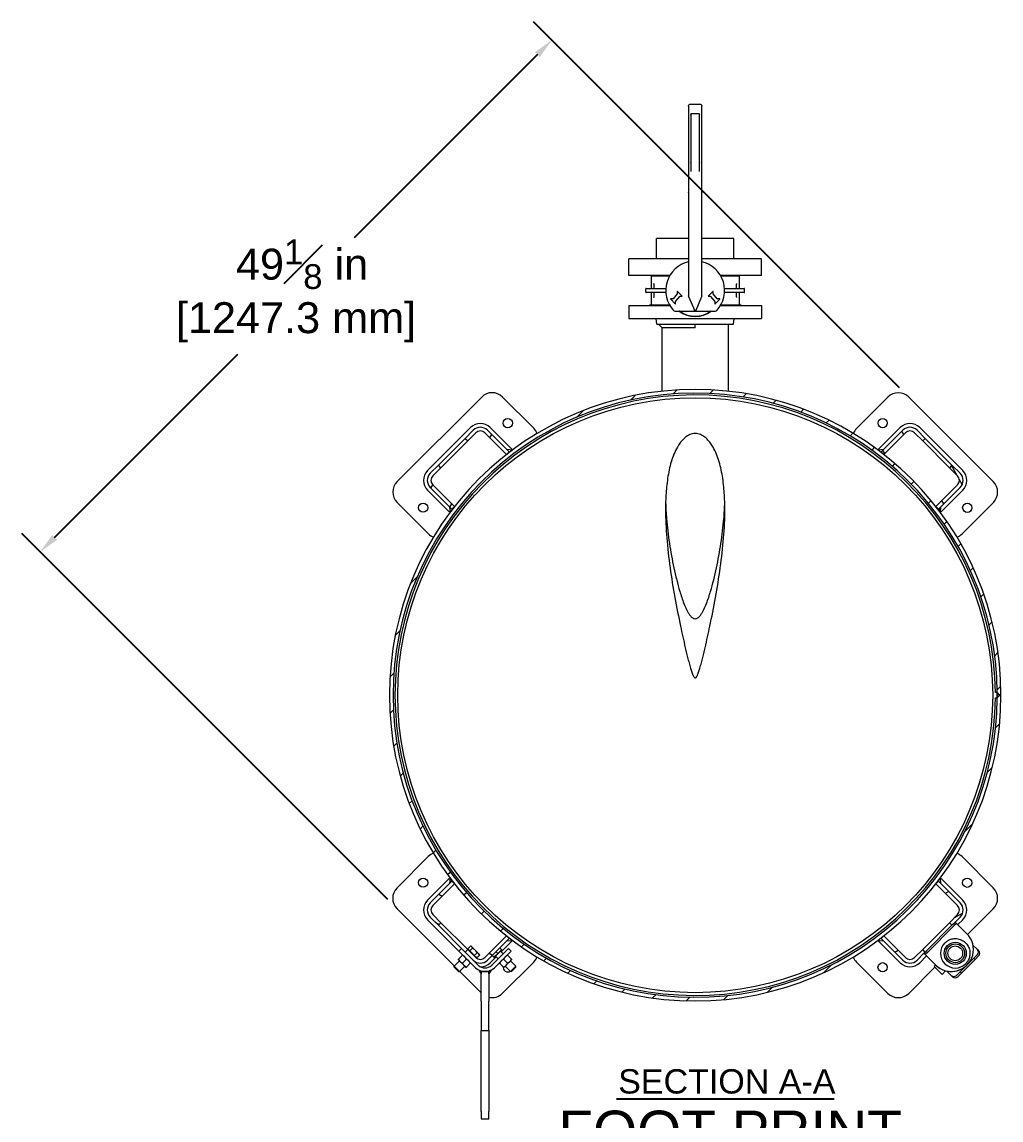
# Model space of a CAD drawing. Header units: inches. Extents: x 17 to 469, y 7 to 301.
# Drawn here: x 192.6 to 259, y 160.3 to 234.8 of the extents above; entities that cross this region are included whole.
import ezdxf

# ---------------------------------------------------------------- set-up
doc = ezdxf.new("R2010")
doc.units = ezdxf.units.IN
doc.header["$LTSCALE"] = 14
doc.header["$MEASUREMENT"] = 0
for name, color, linetype, lineweight in [('Dimension (ANSI)', 7, 'Continuous', 25), ('Hatch', 7, 'Continuous', 18), ('Symbol', 7, 'Continuous', 25), ('Visible', 7, 'Continuous', 18)]:
    doc.layers.add(name, color=color, linetype=linetype, lineweight=lineweight)
doc.styles.add('MEMCOR Medium', font='arial.ttf')
doc.styles.add('Text Style326', font='arial.ttf')
doc.styles.add('Text Style347', font='arial.ttf')
doc.dimstyles.new('Default (ANSI)', dxfattribs={"dimscale": 14, "dimtxt": 0.15, "dimasz": 0.098425, "dimexe": 0.125, "dimexo": 0.0625, "dimgap": 0.031496, "dimtad": 0, "dimtih": 1, "dimtoh": 1, "dimdec": 4, "dimrnd": 1e-08, "dimzin": 3, "dimdsep": 46, "dimlunit": 5, "dimtxsty": 'MEMCOR Medium', "dimcen": 0.09, "dimdle": 0.393701, "dimclrd": 256, "dimclre": 256, "dimclrt": 256, "dimadec": 0, "dimazin": 1, "dimtfac": 0.8, "dimtofl": 0, "dimtmove": 0, "dimatfit": 3, "dimfxl": 1, "dimfrac": 1, "dimtolj": 1, "dimtzin": 4, "dimlwd": -1, "dimlwe": -1, "dimarcsym": 0})

# ---------------------------------------------------------------- blocks, each defined once
blk = doc.blocks.new('*D31')
at = {"layer": 'Defpoints', "color": 0, "transparency": 16777216}
for p in [(228.545, 233.552), (252.765, 209.332), (218.037, 174.611)]:
    blk.add_point(p, dxfattribs=at)
at = {"layer": 'Dimension (ANSI)', "transparency": 16777216}
for p, q in [((252.146, 209.95), (227.307, 234.789)), ((227.57, 232.577), (215.13, 220.136)), ((194.795, 199.802), (207.236, 212.243)), ((217.418, 175.23), (192.584, 200.065))]:
    blk.add_line(p, q, dxfattribs=at)
for points in [[(227.408, 232.74), (227.733, 232.415), (228.545, 233.552)], [(194.633, 199.964), (194.958, 199.64), (193.821, 198.828)]]:
    blk.add_solid(points, dxfattribs=at)
at = {"layer": 'Dimension (ANSI)', "transparency": 16777216, "char_height": 2.1, "attachment_point": 5, "style": 'MEMCOR Medium'}
for s, insert in [('\\A1; 49{\\H0.8x;\\S1#8;} in', (211.183, 218.35)), ('\\A1;[1247.3 mm]', (211.183, 214.403))]:
    blk.add_mtext(s, dxfattribs=dict(at, insert=insert))

msp = doc.modelspace()

# ---------------------------------------------------------------- hatches: boundary and pattern name
at = {"layer": 'Hatch'}
h = msp.add_hatch(dxfattribs=at)
h.set_pattern_fill('ANSI31', color=256, scale=14, style=0)
edge = h.paths.add_edge_path()
edge.add_spline(control_points=[(258.771349, 189.291354), (258.803344, 189.260139), (258.835231, 189.228813), (258.89886, 189.16587), (258.930602, 189.134252), (258.962235, 189.102525)], knot_values=[-0.682004196, -0.682004196, -0.682004196, -0.682004196, -0.341394752, -0.341394752, 0, 0, 0, 0], degree=3, periodic=0)
edge.add_line((258.962235, 189.102525), (259.022235, 189.10253))
edge.add_ellipse((238.271774, 189.100719), major_axis=(-0.001811, 20.750462), ratio=1, start_angle=270, end_angle=306.6890483)
edge.add_ellipse((238.271774, 189.100719), major_axis=(-12.39927, 16.638503), ratio=1, start_angle=270, end_angle=270.6902994)
edge.add_ellipse((238.271774, 189.100719), major_axis=(-12.598826, 16.487913), ratio=1, start_angle=270, end_angle=285.2313046)
edge.add_ellipse((238.271774, 189.100719), major_axis=(-16.487913, 12.598826), ratio=1, start_angle=270, end_angle=270.6902994)
edge.add_ellipse((238.271774, 189.100719), major_axis=(-16.638503, 12.39927), ratio=1, start_angle=270, end_angle=343.38809659)
edge.add_ellipse((238.271774, 189.100719), major_axis=(-16.638503, -12.39927), ratio=1, start_angle=270, end_angle=270.6902994)
edge.add_ellipse((238.271774, 189.100719), major_axis=(-16.487913, -12.598826), ratio=1, start_angle=270, end_angle=285.2313046)
edge.add_ellipse((238.271774, 189.100719), major_axis=(-12.598826, -16.487913), ratio=1, start_angle=270, end_angle=270.6902994)
edge.add_ellipse((238.271774, 189.100719), major_axis=(-12.39927, -16.638503), ratio=1, start_angle=270, end_angle=343.38809659)
edge.add_ellipse((238.271774, 189.100719), major_axis=(12.39927, -16.638503), ratio=1, start_angle=270, end_angle=270.6902994)
edge.add_ellipse((238.271774, 189.100719), major_axis=(12.598826, -16.487913), ratio=1, start_angle=270, end_angle=285.2313046)
edge.add_ellipse((238.271774, 189.100719), major_axis=(16.487913, -12.598826), ratio=1, start_angle=270, end_angle=270.6902994)
edge.add_ellipse((238.271774, 189.100719), major_axis=(16.638503, -12.39927), ratio=1, start_angle=270, end_angle=343.38809659)
edge.add_ellipse((238.271774, 189.100719), major_axis=(16.638503, 12.39927), ratio=1, start_angle=270, end_angle=270.6902994)
edge.add_ellipse((238.271774, 189.100719), major_axis=(16.487913, 12.598826), ratio=1, start_angle=270, end_angle=285.2313046)
edge.add_ellipse((238.271774, 189.100719), major_axis=(12.598826, 16.487913), ratio=1, start_angle=270, end_angle=270.6902994)
edge.add_ellipse((238.271774, 189.100719), major_axis=(12.39927, 16.638503), ratio=1, start_angle=270, end_angle=306.6890483)
edge.add_line((259.022235, 189.098908), (258.962235, 189.098914))
edge.add_spline(control_points=[(258.962235, 189.098914), (258.930602, 189.067186), (258.89886, 189.035568), (258.835231, 188.972625), (258.803344, 188.941299), (258.771349, 188.910084)], knot_values=[-0.682004161, -0.682004161, -0.682004161, -0.682004161, -0.340609426, -0.340609426, 0, 0, 0, 0], degree=3, periodic=0)
edge.add_ellipse((238.271774, 189.100719), major_axis=(-0.190635, -20.499576), ratio=1, start_angle=91.06560769, end_angle=450, ccw=False)
h = msp.add_hatch(dxfattribs=at)
h.set_pattern_fill('ANSI31', color=256, scale=14, angle=15, style=0)
edge = h.paths.add_edge_path()
edge.add_line((225.473185, 205.434842), (225.649961, 205.611619))
edge.add_line((225.649961, 205.611619), (225.496171, 205.765409))
edge.add_line((225.496171, 205.765409), (224.181964, 207.079616))
edge.add_ellipse((223.69406, 206.591713), major_axis=(-0.487904, 0.487904), ratio=1, start_angle=270, end_angle=360)
edge.add_line((223.206156, 207.079616), (222.655895, 206.529355))
edge.add_line((222.655895, 206.529355), (222.832672, 206.352578))
edge.add_line((222.832672, 206.352578), (223.382933, 206.90284))
edge.add_ellipse((223.69406, 206.591713), major_axis=(0.311127, 0.311127), ratio=1, start_angle=0, end_angle=90, ccw=False)
edge.add_line((224.005187, 206.90284), (225.473185, 205.434842))
h = msp.add_hatch(dxfattribs=at)
h.set_pattern_fill('ANSI31', color=256, scale=14, angle=75.0002, style=0)
edge = h.paths.add_edge_path()
edge.add_line((253.887652, 206.529355), (253.337391, 207.079616))
edge.add_ellipse((252.849487, 206.591713), major_axis=(-0.487904, 0.487904), ratio=1, start_angle=270, end_angle=360)
edge.add_line((252.361583, 207.079616), (251.047376, 205.765409))
edge.add_line((251.047376, 205.765409), (250.893586, 205.611619))
edge.add_line((250.893586, 205.611619), (251.070362, 205.434842))
edge.add_line((251.070362, 205.434842), (252.53836, 206.90284))
edge.add_ellipse((252.849487, 206.591713), major_axis=(0.311127, 0.311127), ratio=1, start_angle=0, end_angle=90, ccw=False)
edge.add_line((253.160614, 206.90284), (253.710875, 206.352578))
edge.add_line((253.710875, 206.352578), (253.887652, 206.529355))
h = msp.add_hatch(dxfattribs=at)
h.set_pattern_fill('ANSI31', color=256, scale=14, angle=-15, style=0)
edge = h.paths.add_edge_path()
edge.add_line((225.872504, 205.739222), (225.496171, 205.765409))
edge.add_line((225.496171, 205.765409), (225.649961, 205.611619))
edge.add_line((225.649961, 205.611619), (225.672948, 205.588632))
edge.add_ellipse((238.271774, 189.100719), major_axis=(16.487913, 12.598826), ratio=1, start_angle=89.3097006, end_angle=90, ccw=False)
h = msp.add_hatch(dxfattribs=at)
h.set_pattern_fill('ANSI31', color=256, scale=14, angle=-15, style=0)
edge = h.paths.add_edge_path()
edge.add_line((250.870599, 205.588632), (250.893586, 205.611619))
edge.add_line((250.893586, 205.611619), (251.047376, 205.765409))
edge.add_line((251.047376, 205.765409), (250.671043, 205.739222))
edge.add_ellipse((238.271774, 189.100719), major_axis=(16.638503, -12.39927), ratio=1, start_angle=89.3097006, end_angle=90, ccw=False)
h = msp.add_hatch(dxfattribs=at)
h.set_pattern_fill('ANSI31', color=256, scale=14, angle=15, style=0)
edge = h.paths.add_edge_path()
edge.add_line((220.843138, 204.716597), (220.292877, 204.166336))
edge.add_ellipse((220.78078, 203.678433), major_axis=(-0.487904, -0.487904), ratio=1, start_angle=270, end_angle=360)
edge.add_line((220.292877, 203.190529), (221.607084, 201.876321))
edge.add_line((221.607084, 201.876321), (221.760874, 201.722531))
edge.add_line((221.760874, 201.722531), (221.937651, 201.899308))
edge.add_line((221.937651, 201.899308), (220.469653, 203.367306))
edge.add_ellipse((220.78078, 203.678433), major_axis=(-0.311127, 0.311127), ratio=1, start_angle=0, end_angle=90, ccw=False)
edge.add_line((220.469653, 203.98956), (221.019914, 204.539821))
edge.add_line((221.019914, 204.539821), (220.843138, 204.716597))
h = msp.add_hatch(dxfattribs=at)
h.set_pattern_fill('ANSI31', color=256, scale=14, angle=75.0002, style=0)
edge = h.paths.add_edge_path()
edge.add_line((254.605896, 201.899308), (254.782673, 201.722531))
edge.add_line((254.782673, 201.722531), (254.936463, 201.876321))
edge.add_line((254.936463, 201.876321), (256.250671, 203.190529))
edge.add_ellipse((255.762767, 203.678433), major_axis=(0.487904, 0.487904), ratio=1, start_angle=270, end_angle=360)
edge.add_line((256.250671, 204.166336), (255.700409, 204.716597))
edge.add_line((255.700409, 204.716597), (255.523633, 204.539821))
edge.add_line((255.523633, 204.539821), (256.073894, 203.98956))
edge.add_ellipse((255.762767, 203.678433), major_axis=(0.311127, -0.311127), ratio=1, start_angle=0, end_angle=90, ccw=False)
edge.add_line((256.073894, 203.367306), (254.605896, 201.899308))
h = msp.add_hatch(dxfattribs=at)
h.set_pattern_fill('ANSI31', color=256, scale=14, angle=-15, style=0)
edge = h.paths.add_edge_path()
edge.add_line((221.783861, 201.699545), (221.760874, 201.722531))
edge.add_line((221.760874, 201.722531), (221.607084, 201.876321))
edge.add_line((221.607084, 201.876321), (221.63327, 201.499989))
edge.add_ellipse((238.271774, 189.100719), major_axis=(12.39927, 16.638503), ratio=1, start_angle=89.3097006, end_angle=90, ccw=False)
h = msp.add_hatch(dxfattribs=at)
h.set_pattern_fill('ANSI31', color=256, scale=14, angle=-15, style=0)
edge = h.paths.add_edge_path()
edge.add_line((254.936463, 201.876321), (254.782673, 201.722531))
edge.add_line((254.782673, 201.722531), (254.759686, 201.699545))
edge.add_ellipse((238.271774, 189.100719), major_axis=(12.598826, -16.487913), ratio=1, start_angle=89.3097006, end_angle=90, ccw=False)
edge.add_line((254.910277, 201.499989), (254.936463, 201.876321))
h = msp.add_hatch(dxfattribs=at)
h.set_pattern_fill('ANSI31', color=256, scale=14, angle=-15, style=0)
edge = h.paths.add_edge_path()
edge.add_line((221.607084, 176.325117), (221.760874, 176.478907))
edge.add_line((221.760874, 176.478907), (221.783861, 176.501894))
edge.add_ellipse((238.271774, 189.100719), major_axis=(-12.598826, 16.487913), ratio=1, start_angle=89.3097006, end_angle=90, ccw=False)
edge.add_line((221.63327, 176.70145), (221.607084, 176.325117))
h = msp.add_hatch(dxfattribs=at)
h.set_pattern_fill('ANSI31', color=256, scale=14, angle=-15, style=0)
edge = h.paths.add_edge_path()
edge.add_ellipse((238.271774, 189.100719), major_axis=(-12.39927, -16.638503), ratio=1, start_angle=89.3097006, end_angle=90)
edge.add_line((254.910277, 176.70145), (254.936463, 176.325117))
edge.add_line((254.936463, 176.325117), (254.782673, 176.478907))
edge.add_line((254.782673, 176.478907), (254.759686, 176.501894))
h = msp.add_hatch(dxfattribs=at)
h.set_pattern_fill('ANSI31', color=256, scale=14, angle=105.0002, style=0)
edge = h.paths.add_edge_path()
edge.add_line((221.937651, 176.30213), (221.760874, 176.478907))
edge.add_line((221.760874, 176.478907), (221.607084, 176.325117))
edge.add_line((221.607084, 176.325117), (220.292877, 175.010909))
edge.add_ellipse((220.78078, 174.523006), major_axis=(-0.487904, -0.487904), ratio=1, start_angle=270, end_angle=360)
edge.add_line((220.292877, 174.035102), (220.843138, 173.484841))
edge.add_line((220.843138, 173.484841), (221.019914, 173.661618))
edge.add_line((221.019914, 173.661618), (220.469653, 174.211879))
edge.add_ellipse((220.78078, 174.523006), major_axis=(-0.311127, 0.311127), ratio=1, start_angle=0, end_angle=90, ccw=False)
edge.add_line((220.469653, 174.834133), (221.937651, 176.30213))
h = msp.add_hatch(dxfattribs=at)
h.set_pattern_fill('ANSI31', color=256, scale=14, angle=-15, style=0)
edge = h.paths.add_edge_path()
edge.add_line((255.920436, 173.704868), (256.250671, 174.035102))
edge.add_ellipse((255.762767, 174.523006), major_axis=(0.487904, 0.487904), ratio=1, start_angle=270, end_angle=360)
edge.add_line((256.250671, 175.010909), (254.936463, 176.325117))
edge.add_line((254.936463, 176.325117), (254.782673, 176.478907))
edge.add_line((254.782673, 176.478907), (254.605896, 176.30213))
edge.add_line((254.605896, 176.30213), (256.073894, 174.834133))
edge.add_ellipse((255.762767, 174.523006), major_axis=(0.311127, -0.311127), ratio=1, start_angle=0, end_angle=90, ccw=False)
edge.add_line((256.073894, 174.211879), (255.523633, 173.661618))
edge.add_line((255.523633, 173.661618), (255.700409, 173.484841))
edge.add_line((255.700409, 173.484841), (255.743763, 173.528195))
edge.add_line((255.743763, 173.528195), (255.920436, 173.704868))
h = msp.add_hatch(dxfattribs=at)
h.set_pattern_fill('ANSI31', color=256, scale=14, angle=105.0002, style=0)
edge = h.paths.add_edge_path()
edge.add_line((222.655895, 171.672083), (223.206156, 171.121822))
edge.add_ellipse((223.69406, 171.609726), major_axis=(0.487904, -0.487904), ratio=1, start_angle=270, end_angle=360)
edge.add_line((224.181964, 171.121822), (225.496171, 172.43603))
edge.add_line((225.496171, 172.43603), (225.649961, 172.58982))
edge.add_line((225.649961, 172.58982), (225.473185, 172.766596))
edge.add_line((225.473185, 172.766596), (224.005187, 171.298599))
edge.add_ellipse((223.69406, 171.609726), major_axis=(-0.311127, -0.311127), ratio=1, start_angle=0, end_angle=90, ccw=False)
edge.add_line((223.382933, 171.298599), (222.832672, 171.84886))
edge.add_line((222.832672, 171.84886), (222.655895, 171.672083))
h = msp.add_hatch(dxfattribs=at)
h.set_pattern_fill('ANSI31', color=256, scale=14, angle=-15, style=0)
edge = h.paths.add_edge_path()
edge.add_ellipse((238.271774, 189.100719), major_axis=(-16.638503, 12.39927), ratio=1, start_angle=89.3097006, end_angle=90)
edge.add_line((225.872504, 172.462216), (225.496171, 172.43603))
edge.add_line((225.496171, 172.43603), (225.649961, 172.58982))
edge.add_line((225.649961, 172.58982), (225.672948, 172.612806))
h = msp.add_hatch(dxfattribs=at)
h.set_pattern_fill('ANSI31', color=256, scale=14, angle=-15, style=0)
edge = h.paths.add_edge_path()
edge.add_line((250.671043, 172.462216), (251.047376, 172.43603))
edge.add_line((251.047376, 172.43603), (250.893586, 172.58982))
edge.add_line((250.893586, 172.58982), (250.870599, 172.612806))
edge.add_ellipse((238.271774, 189.100719), major_axis=(-16.487913, -12.598826), ratio=1, start_angle=89.3097006, end_angle=90, ccw=False)
h = msp.add_hatch(dxfattribs=at)
h.set_pattern_fill('ANSI31', color=256, scale=14, angle=-15, style=0)
edge = h.paths.add_edge_path()
edge.add_line((251.070362, 172.766596), (250.893586, 172.58982))
edge.add_line((250.893586, 172.58982), (251.047376, 172.43603))
edge.add_line((251.047376, 172.43603), (252.361583, 171.121822))
edge.add_ellipse((252.849487, 171.609726), major_axis=(0.487904, -0.487904), ratio=1, start_angle=270, end_angle=360)
edge.add_line((253.337391, 171.121822), (253.798336, 171.582768))
edge.add_line((253.798336, 171.582768), (253.799116, 171.583548))
edge.add_line((253.799116, 171.583548), (253.887652, 171.672083))
edge.add_line((253.887652, 171.672083), (253.710875, 171.84886))
edge.add_line((253.710875, 171.84886), (253.160614, 171.298599))
edge.add_ellipse((252.849487, 171.609726), major_axis=(-0.311127, -0.311127), ratio=1, start_angle=0, end_angle=90, ccw=False)
edge.add_line((252.53836, 171.298599), (251.070362, 172.766596))

# ---------------------------------------------------------------- linework, layer by layer
at = {"layer": 'Symbol', "lineweight": 25}
msp.add_line((232.937484, 161.699915), (247.69342, 161.699915), dxfattribs=at)
at = {"layer": 'Visible'}
for p, q in [((237.821774, 229.064341), (237.821774, 229.129341)), ((237.821774, 229.064341), (237.821774, 223.212344)), ((238.661774, 229.189341), (237.881774, 229.189341)), ((238.721774, 229.129341), (238.721774, 229.064341)), ((238.721774, 223.212344), (238.721774, 229.064341)), ((237.971774, 228.504341), (237.971774, 228.524341)), ((237.971774, 228.504341), (237.971774, 225.271438)), ((238.531774, 228.564341), (238.011774, 228.564341)), ((238.571774, 228.524341), (238.571774, 228.504341)), ((238.571774, 225.271438), (238.571774, 228.504341)), ((237.971774, 225.258582), (237.971774, 225.271438)), ((237.971774, 225.258582), (237.971774, 224.650405)), ((238.571774, 225.271438), (238.571774, 225.258582)), ((238.571774, 224.650405), (238.571774, 225.258582)), ((237.821774, 223.189205), (237.821774, 223.212344)), ((237.821774, 223.189205), (237.821774, 218.507197)), ((238.721774, 223.212344), (238.721774, 223.189205)), ((238.721774, 218.507197), (238.721774, 223.189205)), ((237.821774, 220.087963), (235.646774, 220.087963)), ((235.646774, 218.712963), (235.646774, 220.087963)), ((240.896774, 220.087963), (238.721774, 220.087963)), ((240.896774, 218.712963), (240.896774, 220.087963)), ((237.821774, 218.712963), (233.771774, 218.712963)), ((233.771774, 217.587963), (233.771774, 218.712963)), ((237.821774, 218.507197), (237.821774, 218.441338)), ((237.821774, 218.441338), (237.821774, 216.19385)), ((242.771774, 218.712963), (238.721774, 218.712963)), ((238.721774, 218.441338), (238.721774, 218.507197)), ((238.721774, 216.19385), (238.721774, 218.441338)), ((242.771774, 217.587963), (242.771774, 218.712963)), ((236.553577, 217.587963), (233.771774, 217.587963)), ((235.319018, 217.587963), (235.279648, 217.548593)), ((236.530726, 217.548593), (235.279648, 217.548593)), ((235.279648, 217.548593), (235.279648, 216.702137)), ((235.493132, 216.702137), (235.493132, 216.889994)), ((242.771774, 217.587963), (239.98997, 217.587963)), ((241.2639, 217.548593), (240.012822, 217.548593)), ((241.050415, 216.889994), (241.050415, 216.702137)), ((241.224529, 217.587963), (241.2639, 217.548593)), ((241.2639, 217.548593), (241.2639, 216.702137)), ((234.926823, 216.446231), (234.926823, 216.682451)), ((234.946508, 216.702137), (235.195584, 216.702137)), ((235.195584, 216.426546), (234.946508, 216.426546)), ((235.195584, 216.702137), (236.276526, 216.702137)), ((236.276526, 216.426546), (235.195584, 216.426546)), ((235.279648, 216.426546), (235.279648, 215.600719)), ((235.493132, 216.238689), (235.493132, 216.426546)), ((237.055387, 216.339312), (236.772156, 216.000378)), ((236.941579, 215.82948), (237.22481, 216.168414)), ((237.057713, 216.495998), (237.057713, 216.345724)), ((237.388781, 216.189072), (237.074784, 216.503069)), ((237.232483, 216.172001), (237.38171, 216.172001)), ((237.821774, 216.172489), (237.821774, 216.19385)), ((237.82496, 216.156843), (237.830949, 216.142753)), ((237.84496, 216.109784), (237.830949, 216.142753)), ((237.84496, 216.109784), (238.21541, 215.238138)), ((238.328137, 215.238138), (238.698587, 216.109784)), ((238.712598, 216.142753), (238.698587, 216.109784)), ((238.712598, 216.142753), (238.718587, 216.156843)), ((238.721774, 216.19385), (238.721774, 216.172489)), ((239.468763, 216.503069), (239.154766, 216.189072)), ((239.161837, 216.172001), (239.311064, 216.172001)), ((239.318738, 216.168414), (239.601968, 215.82948)), ((239.485834, 216.345724), (239.485834, 216.495998)), ((239.771391, 216.000378), (239.48816, 216.339312)), ((240.267021, 216.702137), (241.347964, 216.702137)), ((241.347964, 216.426546), (240.267021, 216.426546)), ((241.050415, 216.426546), (241.050415, 216.238689)), ((241.2639, 216.426546), (241.2639, 215.600719)), ((241.347964, 216.702137), (241.597039, 216.702137)), ((241.597039, 216.426546), (241.347964, 216.426546)), ((241.616724, 216.446231), (241.616724, 216.682451)), ((233.771774, 215.540719), (236.553577, 215.540719)), ((233.771774, 215.540719), (233.771774, 214.660719)), ((235.176774, 215.600719), (236.519223, 215.600719)), ((235.176774, 215.600719), (235.176774, 215.540719)), ((236.608185, 215.979719), (236.922181, 215.665723)), ((236.764483, 215.99679), (236.615256, 215.99679)), ((236.939252, 215.672794), (236.939252, 215.823068)), ((239.604295, 215.823068), (239.604295, 215.672794)), ((239.621366, 215.665723), (239.935362, 215.979719)), ((239.928291, 215.99679), (239.779064, 215.99679)), ((239.98997, 215.540719), (242.771774, 215.540719)), ((240.024324, 215.600719), (241.366774, 215.600719)), ((241.366774, 215.600719), (241.366774, 215.540719)), ((242.771774, 215.540719), (242.771774, 214.660719)), ((233.771774, 214.660719), (242.771774, 214.660719)), ((235.662204, 214.290719), (235.616774, 214.660719)), ((236.897001, 215.164341), (238.25708, 215.164341)), ((238.221274, 215.224341), (238.21541, 215.238138)), ((238.235687, 215.190428), (238.221274, 215.224341)), ((238.25708, 215.164341), (239.646546, 215.164341)), ((238.322274, 215.224341), (238.312299, 215.200873)), ((238.328137, 215.238138), (238.322274, 215.224341)), ((240.881343, 214.290719), (240.926774, 214.660719)), ((235.662204, 214.290719), (240.881343, 214.290719)), ((236.021774, 214.040719), (235.771774, 214.290719)), ((236.021774, 209.728835), (236.021774, 214.040719)), ((238.271774, 214.040719), (236.021774, 214.040719)), ((238.271774, 214.040719), (238.271774, 214.290719)), ((240.521774, 209.728835), (240.521774, 214.290719)), ((218.040741, 203.59358), (223.782449, 209.335287)), ((225.196662, 209.335287), (227.317982, 207.213967)), ((249.2291, 207.210431), (251.350421, 209.331751)), ((252.764634, 209.331751), (258.506341, 203.590044)), ((223.02938, 207.256393), (220.1161, 204.343113)), ((225.826738, 205.788395), (224.358741, 207.256393)), ((252.184807, 207.256393), (250.716809, 205.788395)), ((256.427447, 204.343113), (253.514167, 207.256393)), ((220.843138, 204.716597), (222.655895, 206.529355)), ((223.206156, 207.079616), (222.655895, 206.529355)), ((222.655895, 206.529355), (222.832672, 206.352578)), ((222.832672, 206.352578), (223.382933, 206.90284)), ((224.005187, 206.90284), (225.473185, 205.434842)), ((225.649961, 205.611619), (224.181964, 207.079616)), ((252.361583, 207.079616), (250.893586, 205.611619)), ((251.070362, 205.434842), (252.53836, 206.90284)), ((253.160614, 206.90284), (253.710875, 206.352578)), ((253.887652, 206.529355), (253.337391, 207.079616)), ((253.710875, 206.352578), (253.887652, 206.529355)), ((253.887652, 206.529355), (255.700409, 204.716597)), ((222.832672, 206.352578), (221.019914, 204.539821)), ((225.872504, 205.739222), (225.496171, 205.765409)), ((225.496171, 205.765409), (225.672948, 205.588632)), ((225.826738, 205.788395), (225.783741, 205.745399)), ((251.047376, 205.765409), (250.671043, 205.739222)), ((250.716809, 205.788395), (250.759806, 205.745399)), ((250.870599, 205.588632), (251.047376, 205.765409)), ((255.523633, 204.539821), (253.710875, 206.352578)), ((225.473185, 205.434842), (225.649961, 205.611619)), ((250.893586, 205.611619), (251.070362, 205.434842)), ((220.843138, 204.716597), (220.292877, 204.166336)), ((220.469653, 203.98956), (221.019914, 204.539821)), ((221.019914, 204.539821), (220.843138, 204.716597)), ((255.700409, 204.716597), (255.523633, 204.539821)), ((255.523633, 204.539821), (256.073894, 203.98956)), ((256.250671, 204.166336), (255.700409, 204.716597)), ((220.1161, 203.013752), (221.584097, 201.545755)), ((220.292877, 203.190529), (221.760874, 201.722531)), ((221.937651, 201.899308), (220.469653, 203.367306)), ((256.073894, 203.367306), (254.605896, 201.899308)), ((254.782673, 201.722531), (256.250671, 203.190529)), ((254.95945, 201.545755), (256.427447, 203.013752)), ((220.162062, 200.058046), (218.040741, 202.179366)), ((258.506341, 202.175831), (256.385021, 200.05451)), ((221.584097, 201.545755), (221.627094, 201.588751)), ((221.783861, 201.699545), (221.607084, 201.876321)), ((221.607084, 201.876321), (221.63327, 201.499989)), ((221.760874, 201.722531), (221.937651, 201.899308)), ((254.605896, 201.899308), (254.782673, 201.722531)), ((254.936463, 201.876321), (254.759686, 201.699545)), ((254.910277, 201.499989), (254.936463, 201.876321)), ((254.95945, 201.545755), (254.916453, 201.588751)), ((258.771349, 189.291354), (258.646355, 189.290192)), ((258.646355, 188.911247), (258.771349, 188.910084)), ((258.771665, 189.167572), (258.896664, 189.16798)), ((258.896664, 189.033459), (258.771665, 189.033867)), ((258.962235, 189.102525), (259.022235, 189.10253)), ((259.022235, 189.098908), (258.962235, 189.098914)), ((218.037206, 176.025608), (220.158526, 178.146928)), ((256.381485, 178.143393), (258.502806, 176.022072)), ((221.584097, 176.655684), (220.1161, 175.187686)), ((221.584097, 176.655684), (221.627094, 176.612687)), ((221.63327, 176.70145), (221.607084, 176.325117)), ((254.936463, 176.325117), (254.910277, 176.70145)), ((254.95945, 176.655684), (254.916453, 176.612687)), ((256.427447, 175.187686), (254.95945, 176.655684)), ((221.760874, 176.478907), (220.292877, 175.010909)), ((220.469653, 174.834133), (221.937651, 176.30213)), ((221.607084, 176.325117), (221.783861, 176.501894)), ((221.937651, 176.30213), (221.760874, 176.478907)), ((254.782673, 176.478907), (254.605896, 176.30213)), ((254.605896, 176.30213), (256.073894, 174.834133)), ((254.759686, 176.501894), (254.936463, 176.325117)), ((256.250671, 175.010909), (254.782673, 176.478907)), ((221.929475, 170.719125), (218.037206, 174.611394)), ((258.502806, 174.607859), (256.758476, 172.863529)), ((220.1161, 173.858325), (222.238834, 171.735591)), ((220.292877, 174.035102), (220.843138, 173.484841)), ((221.019914, 173.661618), (220.469653, 174.211879)), ((220.843138, 173.484841), (221.019914, 173.661618)), ((221.019914, 173.661618), (222.832672, 171.84886)), ((253.710875, 171.84886), (255.523633, 173.661618)), ((256.073894, 174.211879), (255.523633, 173.661618)), ((255.523633, 173.661618), (255.700409, 173.484841)), ((255.743763, 173.528195), (255.920436, 173.704868)), ((255.920436, 173.704868), (256.250671, 174.035102)), ((255.920436, 173.704868), (256.008824, 173.616479)), ((256.096485, 173.527363), (256.427447, 173.858325)), ((222.655895, 171.672083), (220.843138, 173.484841)), ((255.743763, 173.528195), (253.975997, 171.760428)), ((255.832152, 173.439807), (254.064385, 171.67204)), ((256.008824, 173.616479), (255.832152, 173.439807)), ((256.008096, 173.615751), (256.715203, 172.908645)), ((225.473185, 172.766596), (224.005187, 171.298599)), ((224.181964, 171.121822), (225.649961, 172.58982)), ((225.108274, 171.694579), (225.826738, 172.413043)), ((225.649961, 172.58982), (225.473185, 172.766596)), ((225.672948, 172.612806), (225.496171, 172.43603)), ((225.496171, 172.43603), (225.872504, 172.462216)), ((225.826738, 172.413043), (225.783741, 172.45604)), ((250.671043, 172.462216), (251.047376, 172.43603)), ((250.716809, 172.413043), (250.759806, 172.45604)), ((250.716809, 172.413043), (252.184807, 170.945046)), ((251.047376, 172.43603), (250.870599, 172.612806)), ((251.070362, 172.766596), (250.893586, 172.58982)), ((250.893586, 172.58982), (252.361583, 171.121822)), ((252.53836, 171.298599), (251.070362, 172.766596)), ((255.212602, 172.289926), (255.212654, 172.289978)), ((257.124755, 172.145436), (257.422258, 171.847932)), ((222.210899, 171.177326), (222.480316, 171.446742)), ((222.238834, 171.735591), (222.415611, 171.912368)), ((222.238834, 171.735591), (223.370205, 170.60422)), ((222.832672, 171.84886), (222.655895, 171.672083)), ((222.655895, 171.672083), (223.206156, 171.121822)), ((223.382933, 171.298599), (222.832672, 171.84886)), ((222.834691, 171.882202), (223.021725, 172.069236)), ((222.903707, 171.813186), (222.834691, 171.882202)), ((222.875233, 171.84166), (222.857553, 171.823979)), ((222.972723, 171.74417), (222.903707, 171.813186)), ((222.972723, 171.74417), (223.159757, 171.931205)), ((223.125576, 171.591317), (222.972723, 171.74417)), ((223.085951, 172.052378), (223.035636, 172.065859)), ((223.114425, 172.023904), (223.085951, 172.052378)), ((223.336294, 171.802034), (223.114425, 172.023904)), ((223.27843, 171.438463), (223.125576, 171.591317)), ((223.27843, 171.438463), (223.465464, 171.625497)), ((223.362268, 171.354625), (223.27843, 171.438463)), ((223.572986, 171.565343), (223.336294, 171.802034)), ((223.446106, 171.270787), (223.63314, 171.457821)), ((223.616281, 171.522047), (223.572986, 171.565343)), ((223.616281, 171.522047), (223.629763, 171.471732)), ((225.597592, 171.912368), (224.466221, 170.780997)), ((224.607639, 171.31133), (224.489555, 171.429414)), ((224.740222, 171.443912), (224.607639, 171.31133)), ((224.62532, 171.293649), (225.15565, 171.823979)), ((224.642997, 170.60422), (225.774368, 171.735591)), ((224.872804, 171.576495), (224.740222, 171.443912)), ((224.872804, 171.576495), (224.75472, 171.694579)), ((225.005387, 171.709077), (224.872804, 171.576495)), ((225.137969, 171.84166), (225.005387, 171.709077)), ((225.137969, 171.84166), (225.019885, 171.959744)), ((225.067262, 171.735591), (225.244038, 171.558814)), ((225.137969, 171.84166), (225.15565, 171.823979)), ((225.802304, 171.177326), (225.532887, 171.446742)), ((225.774368, 171.735591), (225.597592, 171.912368)), ((253.710875, 171.84886), (253.160614, 171.298599)), ((253.337391, 171.121822), (253.798336, 171.582768)), ((253.514167, 170.945046), (253.975113, 171.405991)), ((253.887652, 171.672083), (253.710875, 171.84886)), ((253.798336, 171.582768), (253.799116, 171.583548)), ((254.593831, 170.787273), (253.798336, 171.582768)), ((253.799116, 171.583548), (253.975997, 171.760428)), ((253.887504, 171.495159), (253.886777, 171.494431)), ((253.886777, 171.494431), (254.593883, 170.787325)), ((254.064385, 171.67204), (253.887504, 171.495159)), ((256.715203, 170.787324), (257.422258, 171.494379)), ((257.509973, 171.405317), (257.267632, 171.162976)), ((257.437005, 171.831837), (257.509973, 171.75887)), ((221.918646, 170.641566), (221.918652, 170.708302)), ((222.275604, 171.065254), (221.918652, 170.708302)), ((221.918652, 170.708302), (222.272206, 170.354748)), ((222.187216, 171.153642), (222.319798, 171.021059)), ((222.629157, 170.7117), (222.272206, 170.354748)), ((222.319798, 171.021059), (222.584963, 170.755894)), ((222.476064, 170.912161), (222.745481, 171.181577)), ((222.584963, 170.755894), (222.717546, 170.623312)), ((222.741229, 170.646996), (223.010646, 170.916412)), ((223.546982, 170.780997), (223.206156, 171.121822)), ((223.446106, 171.270787), (223.362268, 171.354625)), ((223.405563, 171.31133), (223.387922, 171.293689)), ((224.358741, 170.945046), (224.75472, 171.341025)), ((224.607639, 171.31133), (224.62532, 171.293649)), ((224.713708, 171.382037), (224.890485, 171.205261)), ((225.271973, 170.646996), (225.002557, 170.916412)), ((227.314447, 170.991007), (225.193127, 168.869687)), ((225.537138, 170.912161), (225.267722, 171.181577)), ((225.295657, 170.623312), (225.42824, 170.755894)), ((225.384045, 170.7117), (225.740997, 170.354748)), ((225.42824, 170.755894), (225.693405, 171.021059)), ((225.693405, 171.021059), (225.825987, 171.153642)), ((225.737599, 171.065254), (226.094551, 170.708302)), ((225.740997, 170.354748), (226.094551, 170.708302)), ((226.094557, 170.641566), (226.094551, 170.708302)), ((251.346885, 168.866152), (249.225565, 170.987472)), ((254.593831, 170.787273), (254.492197, 170.685638)), ((256.008045, 170.080166), (256.715151, 170.787272)), ((257.267632, 171.162976), (256.339135, 170.234479)), ((256.626815, 170.875713), (256.626867, 170.875765)), ((256.715203, 170.787324), (256.715151, 170.787272)), ((257.267632, 171.162976), (257.179243, 171.251364)), ((222.20547, 170.354742), (221.918646, 170.641566)), ((222.20547, 170.354742), (222.272206, 170.354748)), ((223.756601, 168.891999), (222.283029, 170.365571)), ((223.582886, 170.446598), (223.756601, 170.188535)), ((223.756601, 170.376035), (223.756601, 170.188535)), ((224.256601, 170.340616), (223.756601, 170.340616)), ((223.756601, 168.340616), (223.756601, 170.340616)), ((224.430317, 170.446598), (224.256601, 170.188535)), ((224.256601, 170.188535), (224.256601, 170.376035)), ((224.256601, 170.340616), (224.256601, 168.340616)), ((225.807733, 170.354742), (225.740997, 170.354748)), ((226.094557, 170.641566), (225.807733, 170.354742)), ((254.536305, 170.641357), (252.761099, 168.866152)), ((255.266263, 170.399044), (255.022527, 170.155308)), ((255.354299, 170.378278), (255.74184, 169.990738)), ((255.654491, 170.080166), (255.35691, 170.377747)), ((255.742206, 169.991104), (255.653818, 170.079492)), ((256.007371, 170.079492), (256.008045, 170.080166)), ((256.095393, 169.990738), (256.095759, 169.991104)), ((256.338635, 170.233979), (256.095759, 169.991104)), ((256.338635, 170.233979), (256.250247, 170.322368)), ((256.339135, 170.234479), (256.250747, 170.322868)), ((256.339135, 170.234479), (256.338635, 170.233979)), ((223.756601, 168.340616), (223.756601, 166.340616)), ((224.256601, 166.340616), (224.256601, 168.340616)), ((223.756601, 166.340616), (224.256601, 166.340616)), ((223.756601, 165.840616), (223.756601, 166.340616)), ((224.256601, 166.340616), (224.256601, 165.840616)), ((223.756601, 160.840616), (223.756601, 165.840616)), ((224.256601, 165.840616), (224.256601, 160.840616)), ((223.756601, 160.840616), (223.756601, 160.340616)), ((223.756601, 160.340616), (224.256601, 160.340616)), ((224.256601, 160.340616), (224.256601, 160.840616))]:
    msp.add_line(p, q, dxfattribs=at)
for centre, radius in [((238.271774, 189.100719), 20.19), ((225.550215, 207.56752), 0.315), ((250.996867, 207.563984), 0.315), ((219.808508, 201.825813), 0.315), ((256.738574, 201.822277), 0.315), ((219.804973, 176.379161), 0.315), ((256.735039, 176.375626), 0.315), ((250.993332, 170.633919), 0.315)]:
    msp.add_circle(centre, radius, dxfattribs=at)
for centre, radius, start, end in [((237.881774, 229.129341), 0.06, 90, 180), ((238.661774, 229.129341), 0.06, 0, 90), ((238.011774, 228.524341), 0.04, 90, 180), ((238.531774, 228.524341), 0.04, 0, 90), ((238.271774, 216.564341), 2, 103.00287816, 222.84364304), ((238.271774, 216.564341), 2, 317.15635696, 76.99712184), ((234.946508, 216.682451), 0.019685, 90, 180), ((234.946508, 216.446231), 0.019685, 180, 270), ((237.047713, 216.345724), 0.01, 320.1161043, 0), ((237.067713, 216.495998), 0.01, 45, 180), ((237.232483, 216.162001), 0.01, 90, 140.1161043), ((237.38171, 216.182001), 0.01, 270, 45), ((237.861774, 216.172489), 0.04, 180, 203.02549201), ((238.681774, 216.172489), 0.04, 336.97450799, 0), ((239.161837, 216.182001), 0.01, 135, 270), ((239.311064, 216.162001), 0.01, 39.8838957, 90), ((239.475834, 216.495998), 0.01, 0, 135), ((239.495834, 216.345724), 0.01, 180, 219.8838957), ((241.597039, 216.682451), 0.019685, 0, 90), ((241.597039, 216.446231), 0.019685, 270, 0), ((236.615256, 215.98679), 0.01, 90, 225), ((236.764483, 216.00679), 0.01, 270, 320.1161043), ((236.929252, 215.672794), 0.01, 225, 0), ((236.949252, 215.823068), 0.01, 140.1161043, 180), ((239.594295, 215.823068), 0.01, 0, 39.8838957), ((239.614295, 215.672794), 0.01, 180, 315), ((239.779064, 216.00679), 0.01, 219.8838957, 270), ((239.928291, 215.98679), 0.01, 315, 90), ((236.897001, 215.289341), 0.125, 222.84364304, 270), ((238.271774, 216.564341), 1.7715, 232.21268748, 307.78731252), ((237.20196, 215.104341), 0.06, 53.76795196, 90), ((238.271774, 216.564341), 1.75, 233.76795196, 306.23204804), ((238.290906, 215.213897), 0.06, 220.9598097, 235.68239253), ((238.25708, 215.224341), 0.06, 270.25320856, 308.64323043), ((238.25708, 215.224341), 0.06, 308.64323043, 336.97450799), ((239.341587, 215.104341), 0.06, 90, 126.23204804), ((239.646546, 215.289341), 0.125, 270, 317.15635696), ((238.271774, 189.100719), 20.750462, 0.005, 359.995), ((238.271774, 189.100719), 20.500462, 0.53280384, 359.46719616), ((238.271774, 189.100719), 20.375462, 0.53280384, 359.46719616), ((224.489555, 208.62818), 1, 45, 135), ((252.057527, 208.624645), 1, 45, 135), ((223.69406, 206.591713), 0.94, 45, 135), ((223.69406, 206.591713), 0.69, 45, 135), ((226.610876, 206.50686), 1, 20.89981406, 45), ((249.936207, 206.503324), 1, 135, 159.03042581), ((252.849487, 206.591713), 0.94, 45, 135), ((252.849487, 206.591713), 0.69, 45, 135), ((223.69406, 206.591713), 0.44, 45, 135), ((252.849487, 206.591713), 0.44, 45, 135), ((238.271774, 189.100719), 20.750462, 126.6940483, 127.3843477), ((238.271774, 189.100719), 20.750462, 52.6156523, 53.3059517), ((220.78078, 203.678433), 0.94, 135, 225), ((255.762767, 203.678433), 0.94, 315, 45), ((218.747848, 202.886473), 1, 135, 225), ((220.78078, 203.678433), 0.69, 135, 225), ((220.78078, 203.678433), 0.44, 135, 225), ((255.762767, 203.678433), 0.44, 315, 45), ((255.762767, 203.678433), 0.69, 315, 45), ((257.799234, 202.882937), 1, 315, 45), ((238.271774, 189.100719), 20.750462, 142.6156523, 143.3059517), ((238.271774, 189.100719), 20.750462, 36.6940483, 37.3843477), ((220.869169, 200.765153), 1, 225, 249.03042581), ((255.677914, 200.761617), 1, 290.89981406, 315), ((238.271774, 189.100719), 20.5, 359.46719616, 0.53280384), ((220.865633, 177.439821), 1, 110.89981406, 135), ((255.674379, 177.436286), 1, 45, 69.03042581), ((238.271774, 189.100719), 20.750462, 216.6940483, 217.3843477), ((238.271774, 189.100719), 20.750462, 322.6156523, 323.3059517), ((218.744313, 175.318501), 1, 135, 225), ((257.795699, 175.314965), 1, 315, 45), ((220.78078, 174.523006), 0.94, 135, 225), ((255.762767, 174.523006), 0.94, 315, 45), ((220.78078, 174.523006), 0.69, 135, 225), ((220.78078, 174.523006), 0.44, 135, 225), ((255.762767, 174.523006), 0.44, 315, 45), ((255.762767, 174.523006), 0.69, 315, 45), ((238.271774, 189.100719), 20.750462, 232.6156523, 233.3059517), ((238.271774, 189.100719), 20.750462, 306.6940483, 307.3843477), ((257.245481, 171.671156), 0.25, 315, 45), ((257.333196, 171.582094), 0.25, 315, 45), ((223.69406, 171.609726), 0.69, 225, 315), ((223.69406, 171.609726), 0.44, 225, 315), ((224.006601, 171.240616), 0.65, 225, 315), ((223.69406, 171.609726), 0.94, 270.10715614, 315), ((225.54668, 170.637454), 0.315, 171.52960723, 303.55584671), ((226.60734, 171.698114), 1, 315, 339.03042581), ((249.932671, 171.694579), 1, 200.89981406, 225), ((252.849487, 171.609726), 0.94, 225, 315), ((252.849487, 171.609726), 0.69, 225, 315), ((252.849487, 171.609726), 0.44, 225, 315), ((224.006601, 171.240616), 0.9, 225, 315), ((224.006601, 171.240616), 0.9, 241.91406619, 253.87237979), ((224.006601, 171.240616), 0.9, 286.12762021, 298.08593381), ((255.830594, 170.256269), 0.25, 225, 315), ((255.831268, 170.256942), 0.25, 225, 315), ((255.918617, 170.167514), 0.25, 225, 315), ((255.918983, 170.16788), 0.25, 225, 315), ((224.48602, 169.576794), 1, 256.73716719, 315), ((252.053992, 169.573258), 1, 225, 315)]:
    msp.add_arc(centre, radius, start, end, dxfattribs=at)
for centre, major_axis, start_param, end_param in [((255.654543, 171.847985), (1.06066, -1.06066), 4.71238898, 7.853981634), ((255.919708, 171.58282), (0.707107, -0.707107), 3.141592654, 6.283185307), ((255.654491, 171.847933), (1.06066, -1.06066), 4.71238898, 5.298074524), ((255.654491, 171.847933), (1.06066, -1.06066), 5.298074524, 6.283185307)]:
    msp.add_ellipse(centre, major_axis=major_axis, ratio=0.999999827, start_param=start_param, end_param=end_param, dxfattribs=at)
for centre, major_axis, ratio in [((255.919864, 171.582976), (-0.53033, 0.53033), 0.999999827), ((255.920436, 171.583548), (0.449282, -0.449282), 0.999999827), ((255.920488, 171.583599), (0.353553, -0.353553), 0.999999827), ((254.757362, 170.420473), (-0.265165, 0.265165), 0.000588235)]:
    msp.add_ellipse(centre, major_axis=major_axis, ratio=ratio, dxfattribs=at)
for points, knots in [([(235.493132, 216.889994), (235.493132, 216.907446), (235.492227, 216.924917), (235.488828, 216.957747), (235.486354, 216.973144), (235.480715, 216.998947), (235.477614, 217.00969), (235.472322, 217.024524), (235.470044, 217.029503), (235.467973, 217.033411), (235.467503, 217.034112), (235.467509, 217.034113)], [0, 0, 0, 0, 0.1615150191, 0.1615150191, 0.3204003421, 0.3204003421, 0.4647931859, 0.4647931859, 0.5810871393, 0.5810871393, 0.6392521464, 0.6392521464, 0.6392521464, 0.6392521464]), ([(241.076033, 217.034114), (241.076036, 217.034114), (241.075684, 217.033583), (241.074254, 217.030958), (241.07285, 217.028091), (241.069298, 217.019395), (241.067045, 217.012973), (241.062187, 216.996141), (241.059615, 216.985143), (241.054976, 216.959236), (241.053038, 216.943978), (241.0509, 216.915666), (241.050415, 216.902825), (241.050415, 216.889994)], [0.2512169304, 0.2512169304, 0.2512169304, 0.2512169304, 0.3017740611, 0.3017740611, 0.384608207, 0.384608207, 0.4902357294, 0.4902357294, 0.621034518, 0.621034518, 0.7717307482, 0.7717307482, 0.8904816588, 0.8904816588, 0.8904816588, 0.8904816588]), ([(235.467515, 216.094568), (235.467512, 216.094569), (235.467863, 216.0951), (235.469293, 216.097724), (235.470698, 216.100592), (235.474249, 216.109288), (235.476502, 216.115709), (235.48136, 216.132541), (235.483932, 216.143539), (235.488571, 216.169447), (235.490509, 216.184704), (235.492647, 216.213017), (235.493132, 216.225857), (235.493132, 216.238689)], [0.2512169304, 0.2512169304, 0.2512169304, 0.2512169304, 0.3017740611, 0.3017740611, 0.384608207, 0.384608207, 0.4902357294, 0.4902357294, 0.621034518, 0.621034518, 0.7717307482, 0.7717307482, 0.8904816588, 0.8904816588, 0.8904816588, 0.8904816588]), ([(241.050415, 216.238689), (241.050415, 216.221236), (241.05132, 216.203765), (241.054719, 216.170935), (241.057194, 216.155538), (241.062833, 216.129736), (241.065933, 216.118993), (241.071226, 216.104159), (241.073504, 216.09918), (241.075574, 216.095272), (241.076044, 216.09457), (241.076038, 216.094569)], [0, 0, 0, 0, 0.1615150191, 0.1615150191, 0.3204003421, 0.3204003421, 0.4647931859, 0.4647931859, 0.5810871393, 0.5810871393, 0.6392521464, 0.6392521464, 0.6392521464, 0.6392521464]), ([(238.245596, 215.174565), (238.244909, 215.175357), (238.24423, 215.176181), (238.240861, 215.180507), (238.237937, 215.185305), (238.235687, 215.190428)], [0.0923027288, 0.0923027288, 0.0923027288, 0.0923027288, 0.10395135135, 0.10395135135, 0.15173708354, 0.15173708354, 0.15173708354, 0.15173708354]), ([(238.265383, 215.176662), (238.263182, 215.171642), (238.261626, 215.168967), (238.259929, 215.166408), (238.259312, 215.165633), (238.258219, 215.164604), (238.257744, 215.164344), (238.257345, 215.164342)], [0, 0, 0, 0, 0.0554026382, 0.0554026382, 0.091701074, 0.091701074, 0.1274278989, 0.1274278989, 0.1274278989, 0.1274278989]), ([(238.269566, 215.19083), (238.269553, 215.190754), (238.26954, 215.190679), (238.268925, 215.187281), (238.267638, 215.181806), (238.265383, 215.176662)], [-0.00064885071, -0.00064885071, -0.00064885071, -0.00064885071, 0, 0, 0.02871512002, 0.02871512002, 0.02871512002, 0.02871512002]), ([(236.258774, 201.682487), (236.258774, 202.046288), (236.269045, 202.425931), (236.32094, 203.193133), (236.362518, 203.580695), (236.488418, 204.340782), (236.572365, 204.71291), (236.742156, 205.243363), (236.806085, 205.415506), (236.952673, 205.747523), (237.035176, 205.907454), (237.193242, 206.15728), (237.264175, 206.256631), (237.423303, 206.443419), (237.51151, 206.530849), (237.703836, 206.680492), (237.807956, 206.742739), (238.030028, 206.829851), (238.147934, 206.854816), (238.395613, 206.854816), (238.513519, 206.829851), (238.735591, 206.742739), (238.839711, 206.680492), (239.032037, 206.530849), (239.120244, 206.443419), (239.279372, 206.256631), (239.350305, 206.15728), (239.508371, 205.907454), (239.590874, 205.747523), (239.737462, 205.415506), (239.801391, 205.243363), (239.971183, 204.71291), (240.055129, 204.340782), (240.181029, 203.580695), (240.222607, 203.193133), (240.274502, 202.425931), (240.284774, 202.046288), (240.284774, 201.072093), (240.25561, 200.429576), (240.148835, 199.109884), (240.071296, 198.432696), (239.881969, 197.074389), (239.770244, 196.393163), (239.528485, 195.05835), (239.398564, 194.404743), (239.170214, 193.323399), (239.059424, 192.819644), (238.88314, 192.065449), (238.822746, 191.814307), (238.729853, 191.447033), (238.698496, 191.326188), (238.634448, 191.089303), (238.60182, 190.973247), (238.542842, 190.779213), (238.514514, 190.690172), (238.466662, 190.559417), (238.449823, 190.516337), (238.422413, 190.454447), (238.412913, 190.43428), (238.392772, 190.395301), (238.382155, 190.376477), (238.358574, 190.340618), (238.344329, 190.321709), (238.319804, 190.299576), (238.311121, 190.293258), (238.292511, 190.284146), (238.282598, 190.281324), (238.260949, 190.281324), (238.251036, 190.284146), (238.232426, 190.293258), (238.223743, 190.299576), (238.199218, 190.321709), (238.184973, 190.340618), (238.161392, 190.376477), (238.150775, 190.395301), (238.130634, 190.43428), (238.121134, 190.454447), (238.093724, 190.516337), (238.076885, 190.559417), (238.029033, 190.690172), (238.000705, 190.779213), (237.941727, 190.973247), (237.909099, 191.089303), (237.845051, 191.326188), (237.813694, 191.447033), (237.720801, 191.814307), (237.660407, 192.065449), (237.484123, 192.819644), (237.373333, 193.323399), (237.144983, 194.404743), (237.015063, 195.05835), (236.773303, 196.393163), (236.661578, 197.074389), (236.472251, 198.432696), (236.394712, 199.109884), (236.287937, 200.429576), (236.258774, 201.072093), (236.258774, 201.682487)], [0, 0, 0, 0, 2.913037607, 2.913037607, 5.826075215, 5.826075215, 8.739112822, 8.739112822, 10.195631626, 10.195631626, 11.652150429, 11.652150429, 12.595808885, 12.595808885, 13.539467341, 13.539467341, 14.483125796, 14.483125796, 15.426784252, 15.426784252, 16.370442708, 16.370442708, 17.314101163, 17.314101163, 18.257759619, 18.257759619, 19.201418074, 19.201418074, 20.657936878, 20.657936878, 22.114455682, 22.114455682, 25.027493289, 25.027493289, 27.940530896, 27.940530896, 30.853568504, 30.853568504, 35.741136449, 35.741136449, 40.628704394, 40.628704394, 45.516272339, 45.516272339, 50.403840284, 50.403840284, 53.995777815, 53.995777815, 55.791746581, 55.791746581, 56.689730964, 56.689730964, 57.587715347, 57.587715347, 58.236495836, 58.236495836, 58.56088608, 58.56088608, 58.723081202, 58.723081202, 58.885276325, 58.885276325, 59.050236867, 59.050236867, 59.132717138, 59.132717138, 59.215197409, 59.215197409, 59.29767768, 59.29767768, 59.380157952, 59.380157952, 59.545118494, 59.545118494, 59.707313616, 59.707313616, 59.869508738, 59.869508738, 60.193898983, 60.193898983, 60.842679472, 60.842679472, 61.740663855, 61.740663855, 62.638648238, 62.638648238, 64.434617003, 64.434617003, 68.026554535, 68.026554535, 72.91412248, 72.91412248, 77.801690425, 77.801690425, 82.68925837, 82.68925837, 87.576826315, 87.576826315, 87.576826315, 87.576826315]), ([(236.265466, 202.179704), (236.275336, 201.81997), (236.296034, 201.449506), (236.371833, 200.525778), (236.438122, 199.965293), (236.607048, 198.843399), (236.7095, 198.281986), (236.88629, 197.459791), (236.949089, 197.189063), (237.082621, 196.657961), (237.1533, 196.397573), (237.306339, 195.884641), (237.398035, 195.600832), (237.558721, 195.186388), (237.616105, 195.050236), (237.710481, 194.855496), (237.743336, 194.792187), (237.813035, 194.670165), (237.849824, 194.611422), (237.936378, 194.491958), (237.99234, 194.425466), (238.088249, 194.349154), (238.122219, 194.327649), (238.19406, 194.297274), (238.23193, 194.288403), (238.271774, 194.288403)], [52.700184573, 52.700184573, 52.700184573, 52.700184573, 55.517679759, 55.517679759, 59.603759031, 59.603759031, 63.689838303, 63.689838303, 65.732877939, 65.732877939, 67.775917575, 67.775917575, 69.872395069, 69.872395069, 70.920633817, 70.920633817, 71.444753191, 71.444753191, 71.968872564, 71.968872564, 72.576084943, 72.576084943, 72.879691133, 72.879691133, 73.183297323, 73.183297323, 73.183297323, 73.183297323]), ([(236.265466, 202.179704), (236.275336, 201.81997), (236.296034, 201.449506), (236.371833, 200.525778), (236.438122, 199.965293), (236.607048, 198.843399), (236.7095, 198.281986), (236.88629, 197.459791), (236.949089, 197.189063), (237.082621, 196.657961), (237.1533, 196.397573), (237.306339, 195.884641), (237.398035, 195.600832), (237.558721, 195.186388), (237.616105, 195.050236), (237.710481, 194.855496), (237.743336, 194.792187), (237.813035, 194.670165), (237.849824, 194.611422), (237.936378, 194.491958), (237.99234, 194.425466), (238.088249, 194.349154), (238.122219, 194.327649), (238.19406, 194.297274), (238.23193, 194.288403), (238.311617, 194.288403), (238.349487, 194.297274), (238.421328, 194.327649), (238.455299, 194.349154), (238.551208, 194.425466), (238.607169, 194.491958), (238.693723, 194.611422), (238.730512, 194.670165), (238.800211, 194.792187), (238.833066, 194.855496), (238.927442, 195.050236), (238.984826, 195.186388), (239.145512, 195.600832), (239.237208, 195.884641), (239.390248, 196.397573), (239.460926, 196.657961), (239.594458, 197.189063), (239.657257, 197.459791), (239.834047, 198.281986), (239.936499, 198.843399), (240.105425, 199.965293), (240.171714, 200.525778), (240.247513, 201.449506), (240.268211, 201.81997), (240.278081, 202.179704)], [1.268584086, 1.268584086, 1.268584086, 1.268584086, 4.086079272, 4.086079272, 8.172158544, 8.172158544, 12.258237815, 12.258237815, 14.301277451, 14.301277451, 16.344317087, 16.344317087, 18.440794582, 18.440794582, 19.489033329, 19.489033329, 20.013152703, 20.013152703, 20.537272077, 20.537272077, 21.144484456, 21.144484456, 21.448090645, 21.448090645, 21.751696835, 21.751696835, 22.055303025, 22.055303025, 22.358909214, 22.358909214, 22.966121594, 22.966121594, 23.490240967, 23.490240967, 24.014360341, 24.014360341, 25.062599088, 25.062599088, 27.159076583, 27.159076583, 29.202116219, 29.202116219, 31.245155855, 31.245155855, 35.331235127, 35.331235127, 39.417314398, 39.417314398, 42.234809584, 42.234809584, 42.234809584, 42.234809584]), ([(238.271774, 194.288403), (238.311617, 194.288403), (238.349487, 194.297274), (238.421328, 194.327649), (238.455299, 194.349154), (238.551208, 194.425466), (238.607169, 194.491958), (238.693723, 194.611422), (238.730512, 194.670165), (238.800211, 194.792187), (238.833066, 194.855496), (238.927442, 195.050236), (238.984826, 195.186388), (239.145512, 195.600832), (239.237208, 195.884641), (239.390248, 196.397573), (239.460926, 196.657961), (239.594458, 197.189063), (239.657257, 197.459791), (239.834047, 198.281986), (239.936499, 198.843399), (240.105425, 199.965293), (240.171714, 200.525778), (240.247513, 201.449506), (240.268211, 201.81997), (240.278081, 202.179704)], [0, 0, 0, 0, 0.30360619, 0.30360619, 0.607212379, 0.607212379, 1.214424759, 1.214424759, 1.738544132, 1.738544132, 2.262663506, 2.262663506, 3.310902253, 3.310902253, 5.407379748, 5.407379748, 7.450419384, 7.450419384, 9.49345902, 9.49345902, 13.579538291, 13.579538291, 17.665617563, 17.665617563, 20.483112749, 20.483112749, 20.483112749, 20.483112749]), ([(258.771349, 189.291354), (258.803344, 189.260139), (258.835231, 189.228813), (258.89886, 189.16587), (258.930602, 189.134252), (258.962235, 189.102525)], [-0.6820041958, -0.6820041958, -0.6820041958, -0.6820041958, -0.3413947519, -0.3413947519, 0, 0, 0, 0]), ([(258.962235, 189.098914), (258.930602, 189.067186), (258.89886, 189.035568), (258.835231, 188.972625), (258.803344, 188.941299), (258.771349, 188.910084)], [-0.6820041608, -0.6820041608, -0.6820041608, -0.6820041608, -0.3406094264, -0.3406094264, 0, 0, 0, 0]), ([(255.212654, 172.289978), (255.288078, 172.365403), (255.37566, 172.428645), (255.566304, 172.524384), (255.669333, 172.556865), (255.880415, 172.587774), (255.988431, 172.586197), (256.198521, 172.549138), (256.300558, 172.513662), (256.488325, 172.412397), (256.574022, 172.346624), (256.720403, 172.191435), (256.78106, 172.102044), (256.871192, 171.908686), (256.900651, 171.804752), (256.925383, 171.592857), (256.920653, 171.484933), (256.877475, 171.276015), (256.839035, 171.175057), (256.742068, 171.007186), (256.688525, 170.937423), (256.626867, 170.875765)], [3.141592654, 3.141592654, 3.141592654, 3.141592654, 3.461592629, 3.461592629, 3.78159261, 3.78159261, 4.101592603, 4.101592603, 4.421592611, 4.421592611, 4.741592632, 4.741592632, 5.061592656, 5.061592656, 5.381592674, 5.381592674, 5.70159268, 5.70159268, 6.02159267, 6.02159267, 6.283185307, 6.283185307, 6.283185307, 6.283185307])]:
    msp.add_open_spline(points, degree=3, knots=knots, dxfattribs=at)
msp.add_open_spline([(238.25708, 215.164341), (238.25708, 215.164341), (238.257169, 215.164341), (238.257345, 215.164342)], degree=3, dxfattribs=at)
for points, weights in [([(222.480316, 171.446742), (222.503999, 171.470426), (222.503999, 171.470426)], [1, 1.0379548493, 1]), ([(222.636582, 171.337843), (222.57505, 171.399375), (222.480316, 171.446742)], [1, 1.0379548493, 1]), ([(223.114425, 172.023904), (223.082394, 172.055934), (223.021725, 172.069236)], [1, 1.0379548493, 1]), ([(223.159757, 171.931205), (223.146455, 171.991874), (223.114425, 172.023904)], [1, 1.0379548493, 1]), ([(223.336294, 171.802034), (223.265354, 171.872974), (223.159757, 171.931205)], [1, 1.0379548493, 1]), ([(223.465464, 171.625497), (223.407234, 171.731095), (223.336294, 171.802034)], [1, 1.0379548493, 1]), ([(223.572986, 171.565343), (223.534076, 171.604252), (223.465464, 171.625497)], [1, 1.0379548493, 1]), ([(223.63314, 171.457821), (223.611895, 171.526434), (223.572986, 171.565343)], [1, 1.0379548493, 1]), ([(223.629763, 171.471732), (223.631562, 171.465018), (223.63314, 171.457821)], [1.00771288784, 1.00435648424, 1]), ([(225.532887, 171.446742), (225.438153, 171.399375), (225.376621, 171.337843)], [1, 1.0379548493, 1]), ([(225.509203, 171.470426), (225.509203, 171.470426), (225.532887, 171.446742)], [1, 1.0379548493, 1]), ([(222.187216, 171.153642), (222.187216, 171.153642), (222.210899, 171.177326)], [1, 1.0379548493, 1]), ([(222.210899, 171.177326), (222.258266, 171.082591), (222.319798, 171.021059)], [1, 1.0379548493, 1]), ([(222.319798, 171.021059), (222.38133, 170.959528), (222.476064, 170.912161)], [1, 1.0379548493, 1]), ([(222.476064, 170.912161), (222.523431, 170.817426), (222.584963, 170.755894)], [1, 1.0379548493, 1]), ([(222.584963, 170.755894), (222.646495, 170.694363), (222.741229, 170.646996)], [1, 1.0379548493, 1]), ([(222.745481, 171.181577), (222.698114, 171.276312), (222.636582, 171.337843)], [1, 1.0379548493, 1]), ([(222.901747, 171.072678), (222.840215, 171.13421), (222.745481, 171.181577)], [1, 1.0379548493, 1]), ([(223.010646, 170.916412), (222.963279, 171.011147), (222.901747, 171.072678)], [1, 1.0379548493, 1]), ([(223.03433, 170.940096), (223.03433, 170.940096), (223.010646, 170.916412)], [1, 1.0379548493, 1]), ([(225.002557, 170.916412), (224.978873, 170.940096), (224.978873, 170.940096)], [1, 1.0379548493, 1]), ([(225.111456, 171.072678), (225.049924, 171.011147), (225.002557, 170.916412)], [1, 1.0379548493, 1]), ([(225.267722, 171.181577), (225.172987, 171.13421), (225.111456, 171.072678)], [1, 1.0379548493, 1]), ([(225.376621, 171.337843), (225.315089, 171.276312), (225.267722, 171.181577)], [1, 1.0379548493, 1]), ([(225.271973, 170.646996), (225.366708, 170.694363), (225.42824, 170.755894)], [1, 1.0379548493, 1]), ([(225.42824, 170.755894), (225.489771, 170.817426), (225.537138, 170.912161)], [1, 1.0379548493, 1]), ([(225.537138, 170.912161), (225.631873, 170.959528), (225.693405, 171.021059)], [1, 1.0379548493, 1]), ([(225.693405, 171.021059), (225.754936, 171.082591), (225.802304, 171.177326)], [1, 1.0379548493, 1]), ([(225.802304, 171.177326), (225.825987, 171.153642), (225.825987, 171.153642)], [1, 1.0379548493, 1]), ([(222.741229, 170.646996), (222.717546, 170.623312), (222.717546, 170.623312)], [1, 1.0379548493, 1]), ([(225.295657, 170.623312), (225.295657, 170.623312), (225.271973, 170.646996)], [1, 1.0379548493, 1])]:
    msp.add_rational_spline(points, weights, degree=2, dxfattribs=at)

# ---------------------------------------------------------------- texts
at = {"layer": 'Symbol', "attachment_point": 7}
for s, insert, char_height, style in [('SECTION A-A', (233.045855, 162.043913), 1.65199994, 'Text Style347'), ('FOOT PRINT', (228.987128, 158.111655), 2.7559055, 'Text Style326')]:
    msp.add_mtext(s, dxfattribs=dict(at, insert=insert, char_height=char_height, style=style))

# ---------------------------------------------------------------- dimensions: what is measured, and where the dimension line sits
at = {"layer": 'Dimension (ANSI)'}
dim = msp.add_linear_dim(base=(228.544835, 233.551551), p1=(218.037206, 174.611394), p2=(252.764634, 209.331751), angle=45, text=' <> in\\X[1247.3 mm]', dimstyle='Default (ANSI)', override={"dimgap": 0.031496, "dimdec": 4, "dimpost": '', "dimtol": 0, "dimlim": 0, "dimtp": 0, "dimtm": 0, "dimtdec": 2, "dimatfit": 1}, dxfattribs=at)
dim.commit()
dim.dimension.update_dxf_attribs({"geometry": '*D31', "text_midpoint": (211.182889, 216.189604), "dimtype": 160})

doc.saveas('drawing.dxf')
